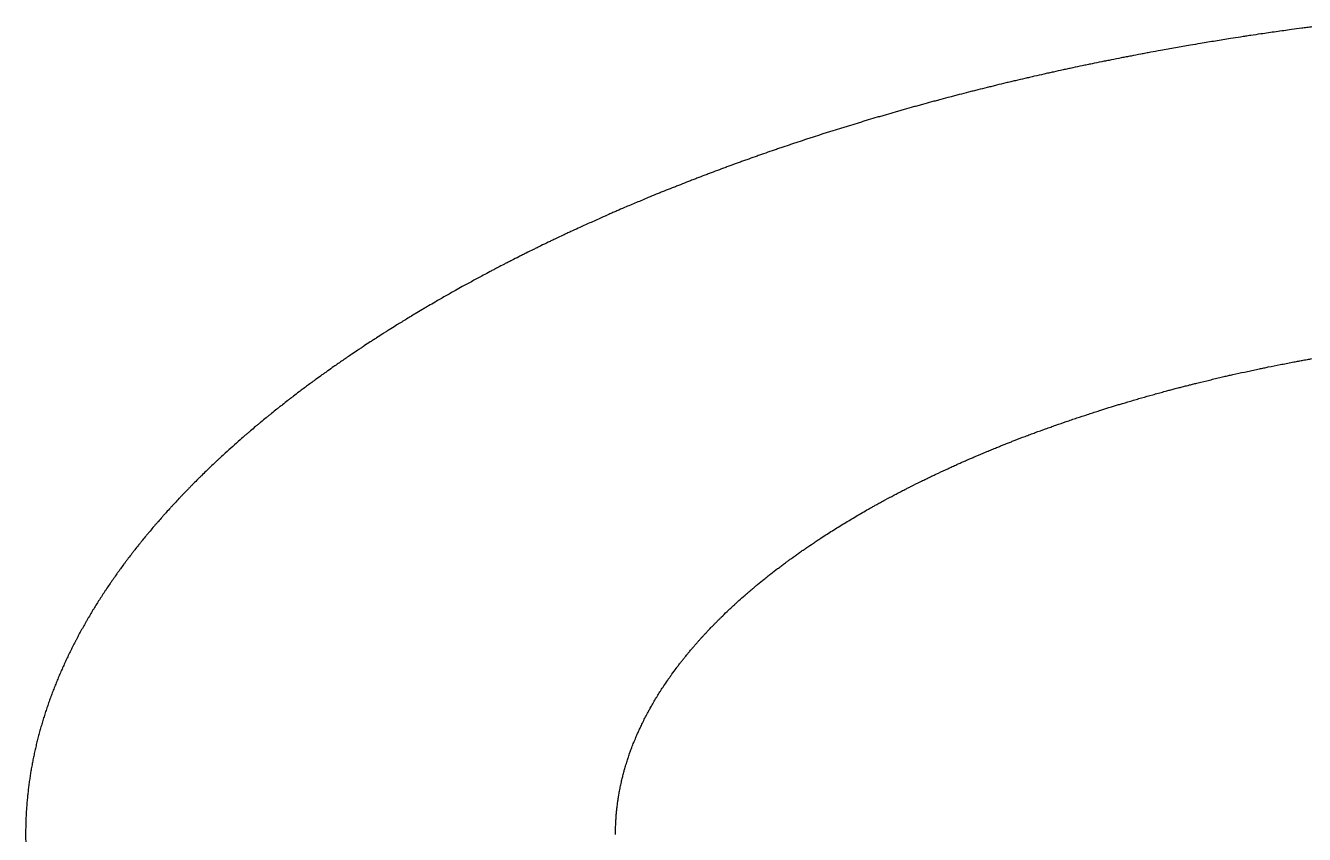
# Model space of a CAD drawing. Header units: millimetres. Extents: x 89860 to 502050, y -351975 to 882300.
# Drawn here: x 221344.095 to 221348.807, y 872220.634 to 872223.615 of the extents above; entities that cross this region are included whole.
import ezdxf

# ---------------------------------------------------------------- set-up
doc = ezdxf.new("R2010")
doc.units = ezdxf.units.MM
doc.header["$LTSCALE"] = 150
doc.layers.add('-----20 General Symbol', color=3, linetype='Continuous')
doc.layers.add('-----29 Cable Schedule', color=1, linetype='Continuous')

# ---------------------------------------------------------------- blocks, each defined once
blk = doc.blocks.new('A$C93139d4c')
at = {"layer": '-----20 General Symbol'}
for points, knots in [([(-30951.1273, -18776.3855), (-30951.1399, -18776.3871), (-30951.1526, -18776.3887), (-30951.1715, -18776.3912), (-30951.1779, -18776.392), (-30951.1905, -18776.3937), (-30951.1968, -18776.3945), (-30951.2031, -18776.3953)], [0, 0, 0, 0, 0.5, 0.5, 0.75, 0.75, 1, 1, 1, 1]), ([(-30951.4282, -18776.4276), (-30951.4406, -18776.4296), (-30951.453, -18776.4315), (-30951.4839, -18776.4364), (-30951.5024, -18776.4394), (-30951.5394, -18776.4455), (-30951.5579, -18776.4485), (-30951.5764, -18776.4516)], [0, 0, 0, 0, 0.249992, 0.249992, 0.62499, 0.62499, 1, 1, 1, 1]), ([(-30951.3536, -18776.4164), (-30951.366, -18776.4182), (-30951.3785, -18776.4201), (-30951.3971, -18776.4229), (-30951.4033, -18776.4239), (-30951.4158, -18776.4257), (-30951.422, -18776.4267), (-30951.4282, -18776.4276)], [0, 0, 0, 0, 0.5, 0.5, 0.75, 0.75, 1, 1, 1, 1]), ([(-30951.2031, -18776.3953), (-30951.2157, -18776.397), (-30951.2283, -18776.3987), (-30951.2597, -18776.403), (-30951.2785, -18776.4057), (-30951.316, -18776.411), (-30951.3348, -18776.4137), (-30951.3536, -18776.4164)], [0, 0, 0, 0, 0.249993, 0.249993, 0.624991, 0.624991, 1, 1, 1, 1]), ([(-30951.723, -18776.4772), (-30951.7351, -18776.4795), (-30951.7472, -18776.4817), (-30951.7654, -18776.4851), (-30951.7715, -18776.4862), (-30951.7836, -18776.4885), (-30951.7897, -18776.4896), (-30951.7957, -18776.4907)], [0, 0, 0, 0, 0.5, 0.5, 0.75, 0.75, 1, 1, 1, 1]), ([(-30951.5764, -18776.4516), (-30951.5886, -18776.4537), (-30951.6009, -18776.4558), (-30951.6315, -18776.461), (-30951.6498, -18776.4642), (-30951.6864, -18776.4707), (-30951.7047, -18776.474), (-30951.723, -18776.4772)], [0, 0, 0, 0, 0.249992, 0.249992, 0.62499, 0.62499, 1, 1, 1, 1]), ([(-30951.9399, -18776.519), (-30951.9518, -18776.5214), (-30951.9637, -18776.5239), (-30951.9815, -18776.5275), (-30951.9875, -18776.5287), (-30951.9994, -18776.5312), (-30952.0053, -18776.5324), (-30952.0113, -18776.5336)], [0, 0, 0, 0, 0.5, 0.5, 0.75, 0.75, 1, 1, 1, 1]), ([(-30951.868, -18776.5046), (-30951.88, -18776.507), (-30951.8919, -18776.5094), (-30951.9099, -18776.513), (-30951.9159, -18776.5142), (-30951.9279, -18776.5166), (-30951.9339, -18776.5178), (-30951.9399, -18776.519)], [0, 0, 0, 0, 0.5, 0.5, 0.75, 0.75, 1, 1, 1, 1]), ([(-30951.7957, -18776.4907), (-30951.8078, -18776.4931), (-30951.8198, -18776.4954), (-30951.8379, -18776.4988), (-30951.8439, -18776.5), (-30951.8559, -18776.5023), (-30951.8619, -18776.5034), (-30951.868, -18776.5046)], [0, 0, 0, 0, 0.5, 0.5, 0.75, 0.75, 1, 1, 1, 1]), ([(-30952.1529, -18776.5644), (-30952.1645, -18776.5671), (-30952.1762, -18776.5698), (-30952.1938, -18776.5738), (-30952.1996, -18776.5751), (-30952.2113, -18776.5778), (-30952.2171, -18776.5792), (-30952.223, -18776.5805)], [0, 0, 0, 0, 0.5, 0.5, 0.75, 0.75, 1, 1, 1, 1]), ([(-30952.0823, -18776.5489), (-30952.0941, -18776.5515), (-30952.1058, -18776.5541), (-30952.1235, -18776.5579), (-30952.1293, -18776.5592), (-30952.1411, -18776.5618), (-30952.147, -18776.5631), (-30952.1529, -18776.5644)], [0, 0, 0, 0, 0.5, 0.5, 0.75, 0.75, 1, 1, 1, 1]), ([(-30952.0113, -18776.5336), (-30952.0231, -18776.5362), (-30952.035, -18776.5387), (-30952.0527, -18776.5425), (-30952.0586, -18776.5438), (-30952.0705, -18776.5463), (-30952.0764, -18776.5476), (-30952.0823, -18776.5489)], [0, 0, 0, 0, 0.5, 0.5, 0.75, 0.75, 1, 1, 1, 1]), ([(-30952.3619, -18776.6138), (-30952.3733, -18776.6167), (-30952.3848, -18776.6195), (-30952.402, -18776.6238), (-30952.4077, -18776.6253), (-30952.4192, -18776.6281), (-30952.4249, -18776.6296), (-30952.4306, -18776.631)], [0, 0, 0, 0, 0.5, 0.5, 0.75, 0.75, 1, 1, 1, 1]), ([(-30952.2927, -18776.5969), (-30952.3042, -18776.5997), (-30952.3157, -18776.6025), (-30952.333, -18776.6067), (-30952.3388, -18776.6082), (-30952.3503, -18776.611), (-30952.3561, -18776.6124), (-30952.3619, -18776.6138)], [0, 0, 0, 0, 0.5, 0.5, 0.75, 0.75, 1, 1, 1, 1]), ([(-30952.223, -18776.5805), (-30952.2346, -18776.5832), (-30952.2462, -18776.5859), (-30952.2636, -18776.59), (-30952.2694, -18776.5914), (-30952.2811, -18776.5941), (-30952.2869, -18776.5955), (-30952.2927, -18776.5969)], [0, 0, 0, 0, 0.5, 0.5, 0.75, 0.75, 1, 1, 1, 1]), ([(-30952.5666, -18776.6669), (-30952.5779, -18776.67), (-30952.5891, -18776.6731), (-30952.6059, -18776.6777), (-30952.6115, -18776.6793), (-30952.6228, -18776.6824), (-30952.6284, -18776.6839), (-30952.634, -18776.6855)], [0, 0, 0, 0, 0.5, 0.5, 0.75, 0.75, 1, 1, 1, 1]), ([(-30952.4989, -18776.6488), (-30952.5102, -18776.6518), (-30952.5214, -18776.6548), (-30952.5384, -18776.6593), (-30952.544, -18776.6608), (-30952.5553, -18776.6639), (-30952.561, -18776.6654), (-30952.5666, -18776.6669)], [0, 0, 0, 0, 0.5, 0.5, 0.75, 0.75, 1, 1, 1, 1]), ([(-30952.4306, -18776.631), (-30952.442, -18776.634), (-30952.4534, -18776.6369), (-30952.4704, -18776.6414), (-30952.4761, -18776.6429), (-30952.4875, -18776.6458), (-30952.4932, -18776.6473), (-30952.4989, -18776.6488)], [0, 0, 0, 0, 0.5, 0.5, 0.75, 0.75, 1, 1, 1, 1]), ([(-30952.7008, -18776.7044), (-30952.7118, -18776.7076), (-30952.7229, -18776.7108), (-30952.7395, -18776.7156), (-30952.745, -18776.7172), (-30952.7561, -18776.7204), (-30952.7616, -18776.722), (-30952.7671, -18776.7236)], [0, 0, 0, 0, 0.5, 0.5, 0.75, 0.75, 1, 1, 1, 1]), ([(-30952.634, -18776.6855), (-30952.6451, -18776.6886), (-30952.6562, -18776.6918), (-30952.673, -18776.6965), (-30952.6785, -18776.6981), (-30952.6897, -18776.7012), (-30952.6952, -18776.7028), (-30952.7008, -18776.7044)], [0, 0, 0, 0, 0.5, 0.5, 0.75, 0.75, 1, 1, 1, 1]), ([(-30952.8982, -18776.7633), (-30952.909, -18776.7667), (-30952.9198, -18776.7701), (-30952.936, -18776.7752), (-30952.9414, -18776.7768), (-30952.9522, -18776.7802), (-30952.9577, -18776.7819), (-30952.9631, -18776.7836)], [0, 0, 0, 0, 0.5, 0.5, 0.75, 0.75, 1, 1, 1, 1]), ([(-30952.8329, -18776.7433), (-30952.8438, -18776.7466), (-30952.8547, -18776.75), (-30952.871, -18776.755), (-30952.8764, -18776.7566), (-30952.8873, -18776.76), (-30952.8928, -18776.7616), (-30952.8982, -18776.7633)], [0, 0, 0, 0, 0.5, 0.5, 0.75, 0.75, 1, 1, 1, 1]), ([(-30952.7671, -18776.7236), (-30952.7781, -18776.7269), (-30952.789, -18776.7301), (-30952.8055, -18776.7351), (-30952.811, -18776.7367), (-30952.8219, -18776.74), (-30952.8274, -18776.7417), (-30952.8329, -18776.7433)], [0, 0, 0, 0, 0.5, 0.5, 0.75, 0.75, 1, 1, 1, 1]), ([(-30953.0273, -18776.8045), (-30953.0379, -18776.808), (-30953.0485, -18776.8115), (-30953.0645, -18776.8168), (-30953.0698, -18776.8185), (-30953.0804, -18776.8221), (-30953.0857, -18776.8238), (-30953.091, -18776.8256)], [0, 0, 0, 0, 0.5, 0.5, 0.75, 0.75, 1, 1, 1, 1]), ([(-30952.9631, -18776.7836), (-30952.9738, -18776.7871), (-30952.9845, -18776.7906), (-30953.0005, -18776.7958), (-30953.0059, -18776.7975), (-30953.0166, -18776.801), (-30953.0219, -18776.8027), (-30953.0273, -18776.8045)], [0, 0, 0, 0, 0.5, 0.5, 0.75, 0.75, 1, 1, 1, 1]), ([(-30953.1542, -18776.847), (-30953.1647, -18776.8506), (-30953.1751, -18776.8543), (-30953.1908, -18776.8598), (-30953.196, -18776.8616), (-30953.2064, -18776.8653), (-30953.2117, -18776.8671), (-30953.2169, -18776.8689)], [0, 0, 0, 0, 0.5, 0.5, 0.75, 0.75, 1, 1, 1, 1]), ([(-30953.091, -18776.8256), (-30953.1016, -18776.8291), (-30953.1121, -18776.8327), (-30953.1279, -18776.8381), (-30953.1332, -18776.8398), (-30953.1437, -18776.8434), (-30953.149, -18776.8452), (-30953.1542, -18776.847)], [0, 0, 0, 0, 0.5, 0.5, 0.75, 0.75, 1, 1, 1, 1]), ([(-30953.279, -18776.8911), (-30953.2893, -18776.8949), (-30953.2995, -18776.8986), (-30953.3149, -18776.9043), (-30953.32, -18776.9061), (-30953.3303, -18776.9099), (-30953.3354, -18776.9118), (-30953.3406, -18776.9136)], [0, 0, 0, 0, 0.5, 0.5, 0.75, 0.75, 1, 1, 1, 1]), ([(-30953.2169, -18776.8689), (-30953.2272, -18776.8726), (-30953.2376, -18776.8763), (-30953.2531, -18776.8819), (-30953.2583, -18776.8837), (-30953.2687, -18776.8874), (-30953.2738, -18776.8893), (-30953.279, -18776.8911)], [0, 0, 0, 0, 0.5, 0.5, 0.75, 0.75, 1, 1, 1, 1]), ([(-30953.4016, -18776.9367), (-30953.4116, -18776.9406), (-30953.4217, -18776.9445), (-30953.4368, -18776.9503), (-30953.4419, -18776.9522), (-30953.4519, -18776.9561), (-30953.457, -18776.9581), (-30953.462, -18776.96)], [0, 0, 0, 0, 0.5, 0.5, 0.75, 0.75, 1, 1, 1, 1]), ([(-30953.3406, -18776.9136), (-30953.3507, -18776.9175), (-30953.3609, -18776.9213), (-30953.3762, -18776.9271), (-30953.3812, -18776.929), (-30953.3914, -18776.9328), (-30953.3965, -18776.9348), (-30953.4016, -18776.9367)], [0, 0, 0, 0, 0.5, 0.5, 0.75, 0.75, 1, 1, 1, 1]), ([(-30953.5219, -18776.9836), (-30953.5317, -18776.9876), (-30953.5416, -18776.9915), (-30953.5564, -18776.9975), (-30953.5614, -18776.9995), (-30953.5712, -18777.0035), (-30953.5762, -18777.0055), (-30953.5811, -18777.0074)], [0, 0, 0, 0, 0.5, 0.5, 0.75, 0.75, 1, 1, 1, 1]), ([(-30953.462, -18776.96), (-30953.472, -18776.9639), (-30953.4819, -18776.9679), (-30953.4969, -18776.9738), (-30953.5019, -18776.9757), (-30953.5119, -18776.9797), (-30953.5169, -18776.9816), (-30953.5219, -18776.9836)], [0, 0, 0, 0, 0.5, 0.5, 0.75, 0.75, 1, 1, 1, 1]), ([(-30953.5811, -18777.0074), (-30953.5909, -18777.0115), (-30953.6006, -18777.0155), (-30953.625, -18777.0257), (-30953.6396, -18777.0318), (-30953.6688, -18777.044), (-30953.6833, -18777.0501), (-30953.6979, -18777.0562)], [0, 0, 0, 0, 0.249998, 0.249998, 0.624997, 0.624997, 1, 1, 1, 1]), ([(-30953.7554, -18777.0812), (-30953.7648, -18777.0854), (-30953.7743, -18777.0896), (-30953.798, -18777.1002), (-30953.8121, -18777.1066), (-30953.8403, -18777.1194), (-30953.8544, -18777.1258), (-30953.8685, -18777.1321)], [0, 0, 0, 0, 0.249998, 0.249998, 0.624997, 0.624997, 1, 1, 1, 1]), ([(-30953.6979, -18777.0562), (-30953.7075, -18777.0604), (-30953.717, -18777.0646), (-30953.7314, -18777.0708), (-30953.7362, -18777.0729), (-30953.7458, -18777.077), (-30953.7506, -18777.0791), (-30953.7554, -18777.0812)], [0, 0, 0, 0, 0.5, 0.5, 0.75, 0.75, 1, 1, 1, 1]), ([(-30953.8685, -18777.1321), (-30953.8778, -18777.1364), (-30953.8871, -18777.1407), (-30953.901, -18777.1471), (-30953.9057, -18777.1493), (-30953.9149, -18777.1536), (-30953.9196, -18777.1557), (-30953.9242, -18777.1579)], [0, 0, 0, 0, 0.5, 0.5, 0.75, 0.75, 1, 1, 1, 1]), ([(-30953.9792, -18777.1841), (-30953.9883, -18777.1886), (-30953.9973, -18777.193), (-30954.0109, -18777.1996), (-30954.0155, -18777.2018), (-30954.0245, -18777.2063), (-30954.0291, -18777.2085), (-30954.0336, -18777.2107)], [0, 0, 0, 0, 0.5, 0.5, 0.75, 0.75, 1, 1, 1, 1]), ([(-30953.9242, -18777.1579), (-30953.9334, -18777.1623), (-30953.9425, -18777.1666), (-30953.9563, -18777.1732), (-30953.9609, -18777.1754), (-30953.97, -18777.1798), (-30953.9746, -18777.182), (-30953.9792, -18777.1841)], [0, 0, 0, 0, 0.5, 0.5, 0.75, 0.75, 1, 1, 1, 1]), ([(-30954.0336, -18777.2107), (-30954.0425, -18777.2152), (-30954.0515, -18777.2196), (-30954.0649, -18777.2263), (-30954.0694, -18777.2286), (-30954.0784, -18777.233), (-30954.0829, -18777.2353), (-30954.0873, -18777.2375)], [0, 0, 0, 0, 0.5, 0.5, 0.75, 0.75, 1, 1, 1, 1]), ([(-30954.1405, -18777.2646), (-30954.1492, -18777.2691), (-30954.158, -18777.2737), (-30954.1711, -18777.2805), (-30954.1754, -18777.2828), (-30954.1842, -18777.2873), (-30954.1886, -18777.2896), (-30954.1929, -18777.2919)], [0, 0, 0, 0, 0.5, 0.5, 0.75, 0.75, 1, 1, 1, 1]), ([(-30954.0873, -18777.2375), (-30954.0962, -18777.242), (-30954.105, -18777.2465), (-30954.1183, -18777.2533), (-30954.1228, -18777.2555), (-30954.1316, -18777.2601), (-30954.136, -18777.2623), (-30954.1405, -18777.2646)], [0, 0, 0, 0, 0.5, 0.5, 0.75, 0.75, 1, 1, 1, 1]), ([(-30954.1929, -18777.2919), (-30954.2015, -18777.2965), (-30954.2102, -18777.3012), (-30954.2317, -18777.3127), (-30954.2446, -18777.3197), (-30954.2702, -18777.3337), (-30954.283, -18777.3406), (-30954.2958, -18777.3476)], [0, 0, 0, 0, 0.249997, 0.249997, 0.624996, 0.624996, 1, 1, 1, 1]), ([(-30954.2958, -18777.3476), (-30954.3042, -18777.3523), (-30954.3127, -18777.357), (-30954.3337, -18777.3688), (-30954.3462, -18777.3759), (-30954.3711, -18777.3901), (-30954.3836, -18777.3973), (-30954.3961, -18777.4044)], [0, 0, 0, 0, 0.249996, 0.249996, 0.624995, 0.624995, 1, 1, 1, 1]), ([(-30954.3961, -18777.4044), (-30954.4043, -18777.4092), (-30954.4125, -18777.414), (-30954.4248, -18777.4212), (-30954.4288, -18777.4236), (-30954.437, -18777.4284), (-30954.4411, -18777.4309), (-30954.4452, -18777.4333)], [0, 0, 0, 0, 0.5, 0.5, 0.75, 0.75, 1, 1, 1, 1]), ([(-30954.4452, -18777.4333), (-30954.4533, -18777.4381), (-30954.4613, -18777.443), (-30954.4815, -18777.4551), (-30954.4935, -18777.4624), (-30954.5174, -18777.477), (-30954.5294, -18777.4843), (-30954.5414, -18777.4916)], [0, 0, 0, 0, 0.249997, 0.249997, 0.624996, 0.624996, 1, 1, 1, 1]), ([(-30954.5414, -18777.4916), (-30954.5492, -18777.4965), (-30954.557, -18777.5014), (-30954.5687, -18777.5089), (-30954.5727, -18777.5113), (-30954.5805, -18777.5163), (-30954.5844, -18777.5188), (-30954.5883, -18777.5212)], [0, 0, 0, 0, 0.5, 0.5, 0.75, 0.75, 1, 1, 1, 1]), ([(-30954.6347, -18777.5511), (-30954.6422, -18777.5562), (-30954.6498, -18777.5612), (-30954.6612, -18777.5688), (-30954.665, -18777.5713), (-30954.6726, -18777.5763), (-30954.6764, -18777.5788), (-30954.6802, -18777.5813)], [0, 0, 0, 0, 0.5, 0.5, 0.75, 0.75, 1, 1, 1, 1]), ([(-30954.5883, -18777.5212), (-30954.596, -18777.5262), (-30954.6038, -18777.5312), (-30954.6153, -18777.5387), (-30954.6192, -18777.5412), (-30954.6269, -18777.5462), (-30954.6308, -18777.5487), (-30954.6347, -18777.5511)], [0, 0, 0, 0, 0.5, 0.5, 0.75, 0.75, 1, 1, 1, 1]), ([(-30954.6802, -18777.5813), (-30954.6877, -18777.5864), (-30954.6952, -18777.5914), (-30954.7139, -18777.6041), (-30954.725, -18777.6117), (-30954.7471, -18777.6269), (-30954.7581, -18777.6345), (-30954.7692, -18777.6422)], [0, 0, 0, 0, 0.249995, 0.249995, 0.624993, 0.624993, 1, 1, 1, 1]), ([(-30951.1931, -18777.6179), (-30951.1893, -18777.6172), (-30951.1856, -18777.6165), (-30951.1762, -18777.6149), (-30951.1706, -18777.6138), (-30951.1594, -18777.6118), (-30951.1538, -18777.6108), (-30951.1482, -18777.6098)], [0, 0, 0, 0, 0.25, 0.25, 0.625, 0.625, 1, 1, 1, 1]), ([(-30954.7692, -18777.6422), (-30954.7764, -18777.6473), (-30954.7837, -18777.6525), (-30954.7945, -18777.6602), (-30954.7981, -18777.6628), (-30954.8054, -18777.6679), (-30954.809, -18777.6705), (-30954.8126, -18777.6731)], [0, 0, 0, 0, 0.5, 0.5, 0.75, 0.75, 1, 1, 1, 1]), ([(-30951.4568, -18777.6717), (-30951.4424, -18777.6685), (-30951.4279, -18777.6654), (-30951.4062, -18777.6606), (-30951.399, -18777.6591), (-30951.3845, -18777.6559), (-30951.3772, -18777.6543), (-30951.37, -18777.6528)], [0, 0, 0, 0, 0.5, 0.5, 0.75, 0.75, 1, 1, 1, 1]), ([(-30951.37, -18777.6528), (-30951.3663, -18777.652), (-30951.3627, -18777.6512), (-30951.3536, -18777.6493), (-30951.3481, -18777.6482), (-30951.3371, -18777.6459), (-30951.3317, -18777.6447), (-30951.3262, -18777.6436)], [0, 0, 0, 0, 0.25, 0.25, 0.625, 0.625, 1, 1, 1, 1]), ([(-30951.3262, -18777.6436), (-30951.3114, -18777.6407), (-30951.2967, -18777.6378), (-30951.2746, -18777.6335), (-30951.2672, -18777.632), (-30951.2525, -18777.6291), (-30951.2451, -18777.6277), (-30951.2377, -18777.6263)], [0, 0, 0, 0, 0.5, 0.5, 0.75, 0.75, 1, 1, 1, 1]), ([(-30951.2377, -18777.6263), (-30951.234, -18777.6256), (-30951.2303, -18777.6249), (-30951.221, -18777.6231), (-30951.2154, -18777.6221), (-30951.2042, -18777.62), (-30951.1986, -18777.6189), (-30951.1931, -18777.6179)], [0, 0, 0, 0, 0.25, 0.25, 0.625, 0.625, 1, 1, 1, 1]), ([(-30954.8126, -18777.6731), (-30954.8197, -18777.6783), (-30954.8268, -18777.6835), (-30954.8446, -18777.6964), (-30954.8552, -18777.7042), (-30954.8762, -18777.7198), (-30954.8867, -18777.7276), (-30954.8972, -18777.7354)], [0, 0, 0, 0, 0.249995, 0.249995, 0.624993, 0.624993, 1, 1, 1, 1]), ([(-30951.6272, -18777.7126), (-30951.6237, -18777.7117), (-30951.6202, -18777.7109), (-30951.6114, -18777.7087), (-30951.6061, -18777.7073), (-30951.5956, -18777.7047), (-30951.5903, -18777.7034), (-30951.5851, -18777.7021)], [0, 0, 0, 0, 0.25, 0.25, 0.625, 0.625, 1, 1, 1, 1]), ([(-30951.5851, -18777.7021), (-30951.5709, -18777.6986), (-30951.5567, -18777.6951), (-30951.5354, -18777.69), (-30951.5283, -18777.6883), (-30951.5141, -18777.6849), (-30951.507, -18777.6832), (-30951.4999, -18777.6814)], [0, 0, 0, 0, 0.5, 0.5, 0.75, 0.75, 1, 1, 1, 1]), ([(-30951.4999, -18777.6814), (-30951.4963, -18777.6806), (-30951.4927, -18777.6798), (-30951.4838, -18777.6778), (-30951.4784, -18777.6766), (-30951.4676, -18777.6741), (-30951.4622, -18777.6729), (-30951.4568, -18777.6717)], [0, 0, 0, 0, 0.25, 0.25, 0.625, 0.625, 1, 1, 1, 1]), ([(-30954.8972, -18777.7354), (-30954.9041, -18777.7407), (-30954.9109, -18777.746), (-30954.9212, -18777.7539), (-30954.9246, -18777.7566), (-30954.9315, -18777.7618), (-30954.9349, -18777.7645), (-30954.9383, -18777.7671)], [0, 0, 0, 0, 0.5, 0.5, 0.75, 0.75, 1, 1, 1, 1]), ([(-30951.7929, -18777.7574), (-30951.7792, -18777.7536), (-30951.7655, -18777.7498), (-30951.745, -18777.7441), (-30951.7381, -18777.7422), (-30951.7244, -18777.7384), (-30951.7175, -18777.7365), (-30951.7107, -18777.7346)], [0, 0, 0, 0, 0.5, 0.5, 0.75, 0.75, 1, 1, 1, 1]), ([(-30951.7107, -18777.7346), (-30951.7072, -18777.7337), (-30951.7037, -18777.7327), (-30951.6951, -18777.7304), (-30951.6899, -18777.729), (-30951.6795, -18777.7263), (-30951.6743, -18777.7249), (-30951.6691, -18777.7235)], [0, 0, 0, 0, 0.25, 0.25, 0.625, 0.625, 1, 1, 1, 1]), ([(-30951.6691, -18777.7235), (-30951.6656, -18777.7226), (-30951.6621, -18777.7217), (-30951.6534, -18777.7194), (-30951.6481, -18777.7181), (-30951.6377, -18777.7153), (-30951.6324, -18777.714), (-30951.6272, -18777.7126)], [0, 0, 0, 0, 0.25, 0.25, 0.625, 0.625, 1, 1, 1, 1]), ([(-30954.9787, -18777.7991), (-30954.9853, -18777.8044), (-30954.9919, -18777.8097), (-30955.0018, -18777.8177), (-30955.0051, -18777.8203), (-30955.0117, -18777.8256), (-30955.015, -18777.8283), (-30955.0183, -18777.831)], [0, 0, 0, 0, 0.5, 0.5, 0.75, 0.75, 1, 1, 1, 1]), ([(-30954.9383, -18777.7671), (-30954.9451, -18777.7724), (-30954.9518, -18777.7778), (-30954.9619, -18777.7857), (-30954.9653, -18777.7884), (-30954.972, -18777.7937), (-30954.9754, -18777.7964), (-30954.9787, -18777.7991)], [0, 0, 0, 0, 0.5, 0.5, 0.75, 0.75, 1, 1, 1, 1]), ([(-30951.9535, -18777.806), (-30951.9502, -18777.8049), (-30951.9469, -18777.8039), (-30951.9386, -18777.8013), (-30951.9337, -18777.7997), (-30951.9238, -18777.7966), (-30951.9188, -18777.7951), (-30951.9139, -18777.7935)], [0, 0, 0, 0, 0.25, 0.25, 0.625, 0.625, 1, 1, 1, 1]), ([(-30951.9139, -18777.7935), (-30951.9105, -18777.7925), (-30951.9072, -18777.7915), (-30951.8989, -18777.7889), (-30951.8939, -18777.7874), (-30951.8839, -18777.7843), (-30951.8788, -18777.7828), (-30951.8738, -18777.7813)], [0, 0, 0, 0, 0.25, 0.25, 0.625, 0.625, 1, 1, 1, 1]), ([(-30951.8738, -18777.7813), (-30951.8604, -18777.7773), (-30951.8469, -18777.7733), (-30951.8267, -18777.7673), (-30951.8199, -18777.7653), (-30951.8064, -18777.7614), (-30951.7996, -18777.7594), (-30951.7929, -18777.7574)], [0, 0, 0, 0, 0.5, 0.5, 0.75, 0.75, 1, 1, 1, 1]), ([(-30955.0183, -18777.831), (-30955.0248, -18777.8363), (-30955.0313, -18777.8417), (-30955.041, -18777.8497), (-30955.0443, -18777.8524), (-30955.0507, -18777.8577), (-30955.054, -18777.8604), (-30955.0572, -18777.8631)], [0, 0, 0, 0, 0.5, 0.5, 0.75, 0.75, 1, 1, 1, 1]), ([(-30952.109, -18777.8581), (-30952.0962, -18777.8537), (-30952.0834, -18777.8492), (-30952.0641, -18777.8426), (-30952.0577, -18777.8404), (-30952.0448, -18777.8359), (-30952.0384, -18777.8337), (-30952.0319, -18777.8315)], [0, 0, 0, 0, 0.5, 0.5, 0.75, 0.75, 1, 1, 1, 1]), ([(-30952.0319, -18777.8315), (-30952.0189, -18777.8272), (-30952.0059, -18777.823), (-30951.9862, -18777.8166), (-30951.9797, -18777.8145), (-30951.9666, -18777.8102), (-30951.9601, -18777.8081), (-30951.9535, -18777.806)], [0, 0, 0, 0, 0.5, 0.5, 0.75, 0.75, 1, 1, 1, 1]), ([(-30955.0572, -18777.8631), (-30955.0636, -18777.8685), (-30955.0699, -18777.8739), (-30955.0794, -18777.882), (-30955.0826, -18777.8847), (-30955.0889, -18777.8901), (-30955.0921, -18777.8928), (-30955.0953, -18777.8955)], [0, 0, 0, 0, 0.5, 0.5, 0.75, 0.75, 1, 1, 1, 1]), ([(-30952.259, -18777.9135), (-30952.2466, -18777.9088), (-30952.2343, -18777.904), (-30952.2157, -18777.897), (-30952.2095, -18777.8947), (-30952.1971, -18777.89), (-30952.1909, -18777.8876), (-30952.1847, -18777.8853)], [0, 0, 0, 0, 0.5, 0.5, 0.75, 0.75, 1, 1, 1, 1]), ([(-30952.1847, -18777.8853), (-30952.1721, -18777.8807), (-30952.1596, -18777.8762), (-30952.1406, -18777.8694), (-30952.1343, -18777.8671), (-30952.1216, -18777.8626), (-30952.1153, -18777.8604), (-30952.109, -18777.8581)], [0, 0, 0, 0, 0.5, 0.5, 0.75, 0.75, 1, 1, 1, 1]), ([(-30955.0953, -18777.8955), (-30955.1015, -18777.901), (-30955.1077, -18777.9064), (-30955.1232, -18777.92), (-30955.1324, -18777.9282), (-30955.1507, -18777.9446), (-30955.1599, -18777.9528), (-30955.1691, -18777.961)], [0, 0, 0, 0, 0.249998, 0.249998, 0.624997, 0.624997, 1, 1, 1, 1]), ([(-30952.3318, -18777.9425), (-30952.3288, -18777.9413), (-30952.3258, -18777.9401), (-30952.3182, -18777.937), (-30952.3137, -18777.9352), (-30952.3047, -18777.9315), (-30952.3001, -18777.9297), (-30952.2956, -18777.9279)], [0, 0, 0, 0, 0.25, 0.25, 0.625, 0.625, 1, 1, 1, 1]), ([(-30952.2956, -18777.9279), (-30952.2926, -18777.9267), (-30952.2895, -18777.9255), (-30952.2819, -18777.9225), (-30952.2773, -18777.9207), (-30952.2682, -18777.9171), (-30952.2636, -18777.9153), (-30952.259, -18777.9135)], [0, 0, 0, 0, 0.25, 0.25, 0.625, 0.625, 1, 1, 1, 1]), ([(-30955.1691, -18777.961), (-30955.175, -18777.9666), (-30955.181, -18777.9721), (-30955.1899, -18777.9804), (-30955.1928, -18777.9831), (-30955.1988, -18777.9886), (-30955.2018, -18777.9914), (-30955.2047, -18777.9942)], [0, 0, 0, 0, 0.5, 0.5, 0.75, 0.75, 1, 1, 1, 1]), ([(-30952.4732, -18778.003), (-30952.4703, -18778.0017), (-30952.4674, -18778.0004), (-30952.4601, -18777.9972), (-30952.4558, -18777.9953), (-30952.4471, -18777.9914), (-30952.4427, -18777.9895), (-30952.4384, -18777.9875)], [0, 0, 0, 0, 0.25, 0.25, 0.625, 0.625, 1, 1, 1, 1]), ([(-30952.4384, -18777.9875), (-30952.4354, -18777.9863), (-30952.4325, -18777.985), (-30952.4252, -18777.9819), (-30952.4208, -18777.98), (-30952.412, -18777.9762), (-30952.4076, -18777.9743), (-30952.4032, -18777.9724)], [0, 0, 0, 0, 0.25, 0.25, 0.625, 0.625, 1, 1, 1, 1]), ([(-30952.4032, -18777.9724), (-30952.3914, -18777.9674), (-30952.3796, -18777.9624), (-30952.3617, -18777.9549), (-30952.3557, -18777.9524), (-30952.3438, -18777.9475), (-30952.3378, -18777.945), (-30952.3318, -18777.9425)], [0, 0, 0, 0, 0.5, 0.5, 0.75, 0.75, 1, 1, 1, 1]), ([(-30955.2396, -18778.0275), (-30955.2453, -18778.0331), (-30955.251, -18778.0387), (-30955.2595, -18778.047), (-30955.2623, -18778.0498), (-30955.268, -18778.0553), (-30955.2709, -18778.0581), (-30955.2737, -18778.0609)], [0, 0, 0, 0, 0.5, 0.5, 0.75, 0.75, 1, 1, 1, 1]), ([(-30955.2047, -18777.9942), (-30955.2105, -18777.9997), (-30955.2164, -18778.0053), (-30955.2251, -18778.0136), (-30955.228, -18778.0164), (-30955.2338, -18778.022), (-30955.2367, -18778.0248), (-30955.2396, -18778.0275)], [0, 0, 0, 0, 0.5, 0.5, 0.75, 0.75, 1, 1, 1, 1]), ([(-30952.5751, -18778.0504), (-30952.5723, -18778.0491), (-30952.5695, -18778.0478), (-30952.5625, -18778.0444), (-30952.5583, -18778.0424), (-30952.5499, -18778.0384), (-30952.5457, -18778.0364), (-30952.5415, -18778.0344)], [0, 0, 0, 0, 0.25, 0.25, 0.625, 0.625, 1, 1, 1, 1]), ([(-30952.5415, -18778.0344), (-30952.5302, -18778.0292), (-30952.5189, -18778.0239), (-30952.5017, -18778.0161), (-30952.496, -18778.0135), (-30952.4846, -18778.0082), (-30952.4789, -18778.0056), (-30952.4732, -18778.003)], [0, 0, 0, 0, 0.5, 0.5, 0.75, 0.75, 1, 1, 1, 1]), ([(-30955.2737, -18778.0609), (-30955.2792, -18778.0665), (-30955.2848, -18778.0722), (-30955.2931, -18778.0806), (-30955.2959, -18778.0835), (-30955.3014, -18778.0891), (-30955.3042, -18778.0919), (-30955.307, -18778.0948)], [0, 0, 0, 0, 0.5, 0.5, 0.75, 0.75, 1, 1, 1, 1]), ([(-30952.6735, -18778.0994), (-30952.6708, -18778.0981), (-30952.6681, -18778.0967), (-30952.6614, -18778.0932), (-30952.6573, -18778.0912), (-30952.6492, -18778.087), (-30952.6452, -18778.085), (-30952.6411, -18778.0829)], [0, 0, 0, 0, 0.25, 0.25, 0.625, 0.625, 1, 1, 1, 1]), ([(-30952.6411, -18778.0829), (-30952.6301, -18778.0775), (-30952.6193, -18778.072), (-30952.6027, -18778.0639), (-30952.5972, -18778.0612), (-30952.5862, -18778.0558), (-30952.5806, -18778.0531), (-30952.5751, -18778.0504)], [0, 0, 0, 0, 0.5, 0.5, 0.75, 0.75, 1, 1, 1, 1]), ([(-30955.3394, -18778.1286), (-30955.3446, -18778.1343), (-30955.3499, -18778.1399), (-30955.3578, -18778.1485), (-30955.3604, -18778.1513), (-30955.3657, -18778.157), (-30955.3683, -18778.1598), (-30955.371, -18778.1626)], [0, 0, 0, 0, 0.5, 0.5, 0.75, 0.75, 1, 1, 1, 1]), ([(-30955.307, -18778.0948), (-30955.3124, -18778.1004), (-30955.3178, -18778.106), (-30955.3259, -18778.1145), (-30955.3286, -18778.1173), (-30955.334, -18778.1229), (-30955.3367, -18778.1258), (-30955.3394, -18778.1286)], [0, 0, 0, 0, 0.5, 0.5, 0.75, 0.75, 1, 1, 1, 1]), ([(-30952.7371, -18778.133), (-30952.7266, -18778.1274), (-30952.7161, -18778.1217), (-30952.7001, -18778.1134), (-30952.6948, -18778.1106), (-30952.6842, -18778.105), (-30952.6788, -18778.1022), (-30952.6735, -18778.0994)], [0, 0, 0, 0, 0.5, 0.5, 0.75, 0.75, 1, 1, 1, 1]), ([(-30955.371, -18778.1626), (-30955.3761, -18778.1683), (-30955.3812, -18778.174), (-30955.3889, -18778.1825), (-30955.3915, -18778.1853), (-30955.3966, -18778.191), (-30955.3992, -18778.1938), (-30955.4017, -18778.1967)], [0, 0, 0, 0, 0.5, 0.5, 0.75, 0.75, 1, 1, 1, 1]), ([(-30952.8888, -18778.22), (-30952.8739, -18778.2112), (-30952.8591, -18778.2024), (-30952.8368, -18778.1892), (-30952.8293, -18778.1848), (-30952.8142, -18778.1761), (-30952.8066, -18778.1717), (-30952.7991, -18778.1673)], [0, 0, 0, 0, 0.499981, 0.499981, 0.749988, 0.749988, 1, 1, 1, 1]), ([(-30952.7991, -18778.1673), (-30952.7965, -18778.1659), (-30952.7939, -18778.1644), (-30952.7875, -18778.1608), (-30952.7837, -18778.1587), (-30952.776, -18778.1543), (-30952.7721, -18778.1522), (-30952.7683, -18778.15)], [0, 0, 0, 0, 0.25, 0.25, 0.625, 0.625, 1, 1, 1, 1]), ([(-30952.7683, -18778.15), (-30952.7657, -18778.1486), (-30952.7631, -18778.1472), (-30952.7566, -18778.1436), (-30952.7527, -18778.1415), (-30952.7449, -18778.1372), (-30952.741, -18778.1351), (-30952.7371, -18778.133)], [0, 0, 0, 0, 0.25, 0.25, 0.625, 0.625, 1, 1, 1, 1]), ([(-30955.4017, -18778.1967), (-30955.4067, -18778.2024), (-30955.4117, -18778.2082), (-30955.4192, -18778.2168), (-30955.4217, -18778.2197), (-30955.4266, -18778.2255), (-30955.4291, -18778.2284), (-30955.4316, -18778.2312)], [0, 0, 0, 0, 0.5, 0.5, 0.75, 0.75, 1, 1, 1, 1]), ([(-30952.9746, -18778.2742), (-30952.9604, -18778.2652), (-30952.9463, -18778.2561), (-30952.9249, -18778.2425), (-30952.9177, -18778.238), (-30952.9032, -18778.229), (-30952.896, -18778.2245), (-30952.8888, -18778.22)], [0, 0, 0, 0, 0.499977, 0.499977, 0.749985, 0.749985, 1, 1, 1, 1]), ([(-30955.4607, -18778.2657), (-30955.4654, -18778.2715), (-30955.4701, -18778.2773), (-30955.4771, -18778.286), (-30955.4795, -18778.2889), (-30955.4842, -18778.2947), (-30955.4865, -18778.2976), (-30955.4889, -18778.3005)], [0, 0, 0, 0, 0.5, 0.5, 0.75, 0.75, 1, 1, 1, 1]), ([(-30955.4316, -18778.2312), (-30955.4365, -18778.237), (-30955.4413, -18778.2427), (-30955.4486, -18778.2514), (-30955.451, -18778.2542), (-30955.4559, -18778.26), (-30955.4583, -18778.2629), (-30955.4607, -18778.2657)], [0, 0, 0, 0, 0.5, 0.5, 0.75, 0.75, 1, 1, 1, 1]), ([(-30955.4889, -18778.3005), (-30955.4934, -18778.3063), (-30955.498, -18778.3122), (-30955.5048, -18778.3209), (-30955.5071, -18778.3238), (-30955.5117, -18778.3297), (-30955.5139, -18778.3326), (-30955.5162, -18778.3355)], [0, 0, 0, 0, 0.5, 0.5, 0.75, 0.75, 1, 1, 1, 1]), ([(-30953.0828, -18778.3489), (-30953.074, -18778.3426), (-30953.0653, -18778.3363), (-30953.0519, -18778.3268), (-30953.0474, -18778.3237), (-30953.0385, -18778.3174), (-30953.0341, -18778.3143), (-30953.0296, -18778.3112)], [0, 0, 0, 0, 0.5, 0.5, 0.75, 0.75, 1, 1, 1, 1]), ([(-30953.0296, -18778.3112), (-30953.0204, -18778.305), (-30953.0113, -18778.2989), (-30952.9975, -18778.2896), (-30952.9929, -18778.2865), (-30952.9838, -18778.2804), (-30952.9792, -18778.2773), (-30952.9746, -18778.2742)], [0, 0, 0, 0, 0.5, 0.5, 0.75, 0.75, 1, 1, 1, 1]), ([(-30955.5162, -18778.3355), (-30955.5206, -18778.3413), (-30955.525, -18778.3471), (-30955.5317, -18778.3559), (-30955.5339, -18778.3588), (-30955.5383, -18778.3646), (-30955.5405, -18778.3675), (-30955.5427, -18778.3704)], [0, 0, 0, 0, 0.5, 0.5, 0.75, 0.75, 1, 1, 1, 1]), ([(-30953.1086, -18778.3677), (-30953.1065, -18778.3661), (-30953.1043, -18778.3646), (-30953.0989, -18778.3607), (-30953.0957, -18778.3583), (-30953.0892, -18778.3536), (-30953.086, -18778.3512), (-30953.0828, -18778.3489)], [0, 0, 0, 0, 0.25, 0.25, 0.625, 0.625, 1, 1, 1, 1]), ([(-30955.5683, -18778.4056), (-30955.5724, -18778.4115), (-30955.5765, -18778.4174), (-30955.5827, -18778.4263), (-30955.5847, -18778.4293), (-30955.5889, -18778.4352), (-30955.5909, -18778.4381), (-30955.593, -18778.4411)], [0, 0, 0, 0, 0.5, 0.5, 0.75, 0.75, 1, 1, 1, 1]), ([(-30955.5427, -18778.3704), (-30955.5469, -18778.3763), (-30955.5512, -18778.3822), (-30955.5576, -18778.391), (-30955.5597, -18778.3939), (-30955.564, -18778.3998), (-30955.5661, -18778.4027), (-30955.5683, -18778.4056)], [0, 0, 0, 0, 0.5, 0.5, 0.75, 0.75, 1, 1, 1, 1]), ([(-30953.2075, -18778.4451), (-30953.1995, -18778.4386), (-30953.1915, -18778.4321), (-30953.1793, -18778.4224), (-30953.1753, -18778.4192), (-30953.1672, -18778.4127), (-30953.1631, -18778.4094), (-30953.1591, -18778.4062)], [0, 0, 0, 0, 0.5, 0.5, 0.75, 0.75, 1, 1, 1, 1]), ([(-30953.1591, -18778.4062), (-30953.1507, -18778.3998), (-30953.1423, -18778.3933), (-30953.1297, -18778.3837), (-30953.1255, -18778.3805), (-30953.1171, -18778.3741), (-30953.1129, -18778.3709), (-30953.1086, -18778.3677)], [0, 0, 0, 0, 0.5, 0.5, 0.75, 0.75, 1, 1, 1, 1]), ([(-30955.593, -18778.4411), (-30955.597, -18778.447), (-30955.6009, -18778.4529), (-30955.6069, -18778.4619), (-30955.6089, -18778.4648), (-30955.6128, -18778.4708), (-30955.6148, -18778.4737), (-30955.6168, -18778.4767)], [0, 0, 0, 0, 0.5, 0.5, 0.75, 0.75, 1, 1, 1, 1]), ([(-30953.2311, -18778.465), (-30953.2291, -18778.4634), (-30953.2272, -18778.4617), (-30953.2223, -18778.4576), (-30953.2193, -18778.4551), (-30953.2134, -18778.4501), (-30953.2105, -18778.4476), (-30953.2075, -18778.4451)], [0, 0, 0, 0, 0.25, 0.25, 0.625, 0.625, 1, 1, 1, 1]), ([(-30955.6168, -18778.4767), (-30955.6206, -18778.4827), (-30955.6244, -18778.4886), (-30955.6302, -18778.4975), (-30955.6321, -18778.5005), (-30955.6359, -18778.5064), (-30955.6378, -18778.5094), (-30955.6397, -18778.5123)], [0, 0, 0, 0, 0.5, 0.5, 0.75, 0.75, 1, 1, 1, 1]), ([(-30953.2987, -18778.5248), (-30953.2969, -18778.5232), (-30953.295, -18778.5215), (-30953.2904, -18778.5173), (-30953.2877, -18778.5148), (-30953.2822, -18778.5098), (-30953.2794, -18778.5072), (-30953.2767, -18778.5047)], [0, 0, 0, 0, 0.25, 0.25, 0.625, 0.625, 1, 1, 1, 1]), ([(-30953.2767, -18778.5047), (-30953.2691, -18778.4981), (-30953.2617, -18778.4914), (-30953.2502, -18778.4815), (-30953.2464, -18778.4782), (-30953.2387, -18778.4716), (-30953.2349, -18778.4683), (-30953.2311, -18778.465)], [0, 0, 0, 0, 0.5, 0.5, 0.75, 0.75, 1, 1, 1, 1]), ([(-30955.6617, -18778.5482), (-30955.6653, -18778.5542), (-30955.6688, -18778.5602), (-30955.674, -18778.5693), (-30955.6758, -18778.5723), (-30955.6793, -18778.5783), (-30955.6811, -18778.5813), (-30955.6828, -18778.5843)], [0, 0, 0, 0, 0.5, 0.5, 0.75, 0.75, 1, 1, 1, 1]), ([(-30955.6397, -18778.5123), (-30955.6434, -18778.5183), (-30955.6471, -18778.5243), (-30955.6526, -18778.5333), (-30955.6544, -18778.5362), (-30955.6581, -18778.5422), (-30955.6599, -18778.5452), (-30955.6617, -18778.5482)], [0, 0, 0, 0, 0.5, 0.5, 0.75, 0.75, 1, 1, 1, 1]), ([(-30953.3414, -18778.5656), (-30953.3343, -18778.5588), (-30953.3274, -18778.5519), (-30953.3166, -18778.5418), (-30953.313, -18778.5384), (-30953.3059, -18778.5316), (-30953.3023, -18778.5282), (-30953.2987, -18778.5248)], [0, 0, 0, 0, 0.5, 0.5, 0.75, 0.75, 1, 1, 1, 1]), ([(-30955.6828, -18778.5843), (-30955.6862, -18778.5903), (-30955.6896, -18778.5963), (-30955.6946, -18778.6053), (-30955.6963, -18778.6083), (-30955.6997, -18778.6143), (-30955.7014, -18778.6173), (-30955.703, -18778.6203)], [0, 0, 0, 0, 0.5, 0.5, 0.75, 0.75, 1, 1, 1, 1]), ([(-30953.3819, -18778.6068), (-30953.3803, -18778.6051), (-30953.3786, -18778.6034), (-30953.3744, -18778.5991), (-30953.3719, -18778.5965), (-30953.3669, -18778.5913), (-30953.3644, -18778.5888), (-30953.3619, -18778.5862)], [0, 0, 0, 0, 0.25, 0.25, 0.625, 0.625, 1, 1, 1, 1]), ([(-30953.3619, -18778.5862), (-30953.3602, -18778.5845), (-30953.3585, -18778.5827), (-30953.3542, -18778.5785), (-30953.3516, -18778.5759), (-30953.3465, -18778.5707), (-30953.3439, -18778.5681), (-30953.3414, -18778.5656)], [0, 0, 0, 0, 0.25, 0.25, 0.625, 0.625, 1, 1, 1, 1]), ([(-30955.703, -18778.6203), (-30955.7062, -18778.6264), (-30955.7095, -18778.6324), (-30955.7143, -18778.6415), (-30955.7159, -18778.6445), (-30955.7191, -18778.6506), (-30955.7207, -18778.6536), (-30955.7223, -18778.6566)], [0, 0, 0, 0, 0.5, 0.5, 0.75, 0.75, 1, 1, 1, 1]), ([(-30953.439, -18778.6693), (-30953.4374, -18778.6676), (-30953.4359, -18778.6658), (-30953.432, -18778.6614), (-30953.4297, -18778.6588), (-30953.4251, -18778.6535), (-30953.4228, -18778.6509), (-30953.4205, -18778.6482)], [0, 0, 0, 0, 0.25, 0.25, 0.625, 0.625, 1, 1, 1, 1]), ([(-30953.4205, -18778.6482), (-30953.4189, -18778.6465), (-30953.4173, -18778.6448), (-30953.4133, -18778.6404), (-30953.411, -18778.6378), (-30953.4062, -18778.6326), (-30953.4038, -18778.63), (-30953.4015, -18778.6274)], [0, 0, 0, 0, 0.25, 0.25, 0.625, 0.625, 1, 1, 1, 1]), ([(-30953.4015, -18778.6274), (-30953.3998, -18778.6257), (-30953.3982, -18778.6239), (-30953.3941, -18778.6197), (-30953.3917, -18778.6171), (-30953.3868, -18778.6119), (-30953.3844, -18778.6094), (-30953.3819, -18778.6068)], [0, 0, 0, 0, 0.25, 0.25, 0.625, 0.625, 1, 1, 1, 1]), ([(-30955.7407, -18778.6929), (-30955.7436, -18778.699), (-30955.7465, -18778.7051), (-30955.7508, -18778.7143), (-30955.7522, -18778.7174), (-30955.7551, -18778.7235), (-30955.7566, -18778.7265), (-30955.758, -18778.7296)], [0, 0, 0, 0, 0.5, 0.5, 0.75, 0.75, 1, 1, 1, 1]), ([(-30955.7223, -18778.6566), (-30955.7253, -18778.6627), (-30955.7284, -18778.6687), (-30955.733, -18778.6778), (-30955.7345, -18778.6808), (-30955.7376, -18778.6868), (-30955.7391, -18778.6898), (-30955.7407, -18778.6929)], [0, 0, 0, 0, 0.5, 0.5, 0.75, 0.75, 1, 1, 1, 1]), ([(-30953.4743, -18778.7115), (-30953.4729, -18778.7097), (-30953.4714, -18778.708), (-30953.4678, -18778.7036), (-30953.4656, -18778.701), (-30953.4613, -18778.6957), (-30953.4591, -18778.6931), (-30953.4569, -18778.6904)], [0, 0, 0, 0, 0.25, 0.25, 0.625, 0.625, 1, 1, 1, 1]), ([(-30953.4569, -18778.6904), (-30953.4554, -18778.6887), (-30953.4539, -18778.6869), (-30953.4502, -18778.6825), (-30953.4479, -18778.6799), (-30953.4434, -18778.6746), (-30953.4412, -18778.672), (-30953.439, -18778.6693)], [0, 0, 0, 0, 0.25, 0.25, 0.625, 0.625, 1, 1, 1, 1]), ([(-30955.758, -18778.7296), (-30955.7608, -18778.7357), (-30955.7635, -18778.7417), (-30955.7676, -18778.7509), (-30955.769, -18778.7539), (-30955.7718, -18778.76), (-30955.7731, -18778.763), (-30955.7745, -18778.766)], [0, 0, 0, 0, 0.5, 0.5, 0.75, 0.75, 1, 1, 1, 1]), ([(-30953.5234, -18778.7757), (-30953.5181, -18778.7686), (-30953.5129, -18778.7614), (-30953.5048, -18778.7507), (-30953.5021, -18778.7471), (-30953.4967, -18778.74), (-30953.494, -18778.7364), (-30953.4912, -18778.7328)], [0, 0, 0, 0, 0.5, 0.5, 0.75, 0.75, 1, 1, 1, 1]), ([(-30953.4912, -18778.7328), (-30953.4898, -18778.7311), (-30953.4884, -18778.7293), (-30953.4849, -18778.7248), (-30953.4828, -18778.7222), (-30953.4786, -18778.7168), (-30953.4764, -18778.7142), (-30953.4743, -18778.7115)], [0, 0, 0, 0, 0.25, 0.25, 0.625, 0.625, 1, 1, 1, 1]), ([(-30955.7745, -18778.766), (-30955.7771, -18778.7722), (-30955.7797, -18778.7783), (-30955.7835, -18778.7876), (-30955.7848, -18778.7907), (-30955.7874, -18778.7968), (-30955.7887, -18778.7999), (-30955.79, -18778.803)], [0, 0, 0, 0, 0.5, 0.5, 0.75, 0.75, 1, 1, 1, 1]), ([(-30953.5534, -18778.8191), (-30953.5484, -18778.8119), (-30953.5436, -18778.8046), (-30953.536, -18778.7938), (-30953.5335, -18778.7902), (-30953.5284, -18778.783), (-30953.5259, -18778.7794), (-30953.5234, -18778.7757)], [0, 0, 0, 0, 0.5, 0.5, 0.75, 0.75, 1, 1, 1, 1]), ([(-30955.79, -18778.803), (-30955.7924, -18778.8091), (-30955.7949, -18778.8153), (-30955.7985, -18778.8245), (-30955.7997, -18778.8276), (-30955.8022, -18778.8337), (-30955.8034, -18778.8368), (-30955.8046, -18778.8399)], [0, 0, 0, 0, 0.5, 0.5, 0.75, 0.75, 1, 1, 1, 1]), ([(-30953.5676, -18778.8409), (-30953.5664, -18778.8391), (-30953.5652, -18778.8373), (-30953.5623, -18778.8328), (-30953.5605, -18778.83), (-30953.5569, -18778.8246), (-30953.5552, -18778.8219), (-30953.5534, -18778.8191)], [0, 0, 0, 0, 0.25, 0.25, 0.625, 0.625, 1, 1, 1, 1]), ([(-30955.8182, -18778.8767), (-30955.8203, -18778.8829), (-30955.8224, -18778.8891), (-30955.8255, -18778.8983), (-30955.8266, -18778.9014), (-30955.8287, -18778.9076), (-30955.8298, -18778.9107), (-30955.8308, -18778.9138)], [0, 0, 0, 0, 0.5, 0.5, 0.75, 0.75, 1, 1, 1, 1]), ([(-30955.8046, -18778.8399), (-30955.8069, -18778.846), (-30955.8091, -18778.8521), (-30955.8125, -18778.8614), (-30955.8137, -18778.8644), (-30955.8159, -18778.8706), (-30955.8171, -18778.8736), (-30955.8182, -18778.8767)], [0, 0, 0, 0, 0.5, 0.5, 0.75, 0.75, 1, 1, 1, 1]), ([(-30953.5942, -18778.885), (-30953.5931, -18778.8832), (-30953.592, -18778.8814), (-30953.5893, -18778.8768), (-30953.5877, -18778.874), (-30953.5844, -18778.8685), (-30953.5828, -18778.8657), (-30953.5812, -18778.863)], [0, 0, 0, 0, 0.25, 0.25, 0.625, 0.625, 1, 1, 1, 1]), ([(-30953.5812, -18778.863), (-30953.58, -18778.8612), (-30953.5789, -18778.8593), (-30953.5761, -18778.8547), (-30953.5744, -18778.852), (-30953.571, -18778.8464), (-30953.5693, -18778.8437), (-30953.5676, -18778.8409)], [0, 0, 0, 0, 0.25, 0.25, 0.625, 0.625, 1, 1, 1, 1]), ([(-30955.8308, -18778.9138), (-30955.8328, -18778.92), (-30955.8347, -18778.9262), (-30955.8376, -18778.9355), (-30955.8386, -18778.9386), (-30955.8406, -18778.9449), (-30955.8415, -18778.948), (-30955.8425, -18778.9511)], [0, 0, 0, 0, 0.5, 0.5, 0.75, 0.75, 1, 1, 1, 1]), ([(-30953.6299, -18778.9516), (-30953.629, -18778.9498), (-30953.628, -18778.9479), (-30953.6257, -18778.9433), (-30953.6243, -18778.9405), (-30953.6214, -18778.9349), (-30953.62, -18778.9321), (-30953.6186, -18778.9293)], [0, 0, 0, 0, 0.25, 0.25, 0.625, 0.625, 1, 1, 1, 1]), ([(-30953.6186, -18778.9293), (-30953.6176, -18778.9275), (-30953.6166, -18778.9256), (-30953.6141, -18778.921), (-30953.6126, -18778.9182), (-30953.6097, -18778.9126), (-30953.6082, -18778.9099), (-30953.6067, -18778.9071)], [0, 0, 0, 0, 0.25, 0.25, 0.625, 0.625, 1, 1, 1, 1]), ([(-30953.6067, -18778.9071), (-30953.6056, -18778.9052), (-30953.6046, -18778.9034), (-30953.602, -18778.8988), (-30953.6005, -18778.8961), (-30953.5973, -18778.8905), (-30953.5958, -18778.8878), (-30953.5942, -18778.885)], [0, 0, 0, 0, 0.25, 0.25, 0.625, 0.625, 1, 1, 1, 1]), ([(-30955.8425, -18778.9511), (-30955.8443, -18778.9573), (-30955.8461, -18778.9635), (-30955.8487, -18778.9728), (-30955.8496, -18778.9759), (-30955.8514, -18778.9821), (-30955.8523, -18778.9852), (-30955.8532, -18778.9883)], [0, 0, 0, 0, 0.5, 0.5, 0.75, 0.75, 1, 1, 1, 1]), ([(-30953.6509, -18778.9966), (-30953.65, -18778.9948), (-30953.6492, -18778.9929), (-30953.647, -18778.9882), (-30953.6458, -18778.9854), (-30953.6432, -18778.9798), (-30953.642, -18778.977), (-30953.6407, -18778.9741)], [0, 0, 0, 0, 0.25, 0.25, 0.625, 0.625, 1, 1, 1, 1]), ([(-30953.6407, -18778.9741), (-30953.6398, -18778.9723), (-30953.6389, -18778.9704), (-30953.6366, -18778.9657), (-30953.6353, -18778.9629), (-30953.6326, -18778.9572), (-30953.6313, -18778.9544), (-30953.6299, -18778.9516)], [0, 0, 0, 0, 0.25, 0.25, 0.625, 0.625, 1, 1, 1, 1]), ([(-30955.8532, -18778.9883), (-30955.8548, -18778.9945), (-30955.8564, -18779.0007), (-30955.8588, -18779.0101), (-30955.8596, -18779.0132), (-30955.8613, -18779.0194), (-30955.8621, -18779.0225), (-30955.8629, -18779.0256)], [0, 0, 0, 0, 0.5, 0.5, 0.75, 0.75, 1, 1, 1, 1]), ([(-30953.6695, -18779.0416), (-30953.6687, -18779.0397), (-30953.668, -18779.0379), (-30953.6661, -18779.0332), (-30953.665, -18779.0304), (-30953.6627, -18779.0248), (-30953.6616, -18779.0219), (-30953.6605, -18779.0191)], [0, 0, 0, 0, 0.25, 0.25, 0.625, 0.625, 1, 1, 1, 1]), ([(-30953.6605, -18779.0191), (-30953.6597, -18779.0173), (-30953.6589, -18779.0154), (-30953.6569, -18779.0107), (-30953.6557, -18779.0079), (-30953.6533, -18779.0023), (-30953.6521, -18778.9995), (-30953.6509, -18778.9966)], [0, 0, 0, 0, 0.25, 0.25, 0.625, 0.625, 1, 1, 1, 1]), ([(-30955.8715, -18779.0633), (-30955.8728, -18779.0695), (-30955.8741, -18779.0757), (-30955.876, -18779.0851), (-30955.8767, -18779.0882), (-30955.878, -18779.0944), (-30955.8786, -18779.0976), (-30955.8792, -18779.1007)], [0, 0, 0, 0, 0.5, 0.5, 0.75, 0.75, 1, 1, 1, 1]), ([(-30955.8629, -18779.0256), (-30955.8643, -18779.0318), (-30955.8658, -18779.0381), (-30955.8679, -18779.0476), (-30955.8687, -18779.0507), (-30955.8701, -18779.057), (-30955.8708, -18779.0601), (-30955.8715, -18779.0633)], [0, 0, 0, 0, 0.5, 0.5, 0.75, 0.75, 1, 1, 1, 1]), ([(-30953.6857, -18779.0873), (-30953.6851, -18779.0854), (-30953.6844, -18779.0835), (-30953.6828, -18779.0787), (-30953.6818, -18779.0758), (-30953.6798, -18779.0701), (-30953.6788, -18779.0672), (-30953.6779, -18779.0643)], [0, 0, 0, 0, 0.25, 0.25, 0.625, 0.625, 1, 1, 1, 1]), ([(-30953.6779, -18779.0643), (-30953.6772, -18779.0624), (-30953.6765, -18779.0605), (-30953.6747, -18779.0558), (-30953.6737, -18779.053), (-30953.6716, -18779.0473), (-30953.6705, -18779.0445), (-30953.6695, -18779.0416)], [0, 0, 0, 0, 0.25, 0.25, 0.625, 0.625, 1, 1, 1, 1]), ([(-30955.8792, -18779.1007), (-30955.8804, -18779.1069), (-30955.8815, -18779.1132), (-30955.8832, -18779.1226), (-30955.8837, -18779.1258), (-30955.8848, -18779.132), (-30955.8854, -18779.1352), (-30955.886, -18779.1383)], [0, 0, 0, 0, 0.5, 0.5, 0.75, 0.75, 1, 1, 1, 1]), ([(-30953.6995, -18779.133), (-30953.699, -18779.131), (-30953.6984, -18779.1291), (-30953.697, -18779.1244), (-30953.6962, -18779.1215), (-30953.6946, -18779.1157), (-30953.6937, -18779.1129), (-30953.6929, -18779.11)], [0, 0, 0, 0, 0.25, 0.25, 0.625, 0.625, 1, 1, 1, 1]), ([(-30953.6929, -18779.11), (-30953.6923, -18779.1081), (-30953.6917, -18779.1062), (-30953.6902, -18779.1015), (-30953.6893, -18779.0987), (-30953.6875, -18779.093), (-30953.6866, -18779.0902), (-30953.6857, -18779.0873)], [0, 0, 0, 0, 0.25, 0.25, 0.625, 0.625, 1, 1, 1, 1]), ([(-30955.886, -18779.1383), (-30955.8869, -18779.1446), (-30955.8879, -18779.1509), (-30955.8893, -18779.1604), (-30955.8897, -18779.1635), (-30955.8907, -18779.1698), (-30955.8912, -18779.173), (-30955.8916, -18779.1761)], [0, 0, 0, 0, 0.5, 0.5, 0.75, 0.75, 1, 1, 1, 1]), ([(-30953.7109, -18779.1791), (-30953.7104, -18779.1772), (-30953.71, -18779.1752), (-30953.7089, -18779.1705), (-30953.7082, -18779.1676), (-30953.7068, -18779.1619), (-30953.7061, -18779.159), (-30953.7055, -18779.1562)], [0, 0, 0, 0, 0.25, 0.25, 0.625, 0.625, 1, 1, 1, 1]), ([(-30953.7055, -18779.1562), (-30953.705, -18779.1542), (-30953.7045, -18779.1523), (-30953.7032, -18779.1475), (-30953.7025, -18779.1446), (-30953.701, -18779.1388), (-30953.7003, -18779.1359), (-30953.6995, -18779.133)], [0, 0, 0, 0, 0.25, 0.25, 0.625, 0.625, 1, 1, 1, 1]), ([(-30955.8916, -18779.1761), (-30955.8924, -18779.1824), (-30955.8932, -18779.1887), (-30955.8944, -18779.1982), (-30955.8948, -18779.2013), (-30955.8955, -18779.2076), (-30955.8959, -18779.2108), (-30955.8963, -18779.2139)], [0, 0, 0, 0, 0.5, 0.5, 0.75, 0.75, 1, 1, 1, 1]), ([(-30953.7198, -18779.2256), (-30953.7194, -18779.2237), (-30953.7191, -18779.2217), (-30953.7182, -18779.2169), (-30953.7177, -18779.2139), (-30953.7167, -18779.2081), (-30953.7162, -18779.2052), (-30953.7157, -18779.2022)], [0, 0, 0, 0, 0.25, 0.25, 0.625, 0.625, 1, 1, 1, 1]), ([(-30953.7157, -18779.2022), (-30953.7153, -18779.2003), (-30953.7149, -18779.1984), (-30953.7139, -18779.1935), (-30953.7133, -18779.1906), (-30953.7121, -18779.1849), (-30953.7115, -18779.182), (-30953.7109, -18779.1791)], [0, 0, 0, 0, 0.25, 0.25, 0.625, 0.625, 1, 1, 1, 1]), ([(-30955.8999, -18779.252), (-30955.9004, -18779.2583), (-30955.9008, -18779.2646), (-30955.9015, -18779.2741), (-30955.9017, -18779.2773), (-30955.9021, -18779.2836), (-30955.9023, -18779.2868), (-30955.9025, -18779.2899)], [0, 0, 0, 0, 0.5, 0.5, 0.75, 0.75, 1, 1, 1, 1]), ([(-30955.8963, -18779.2139), (-30955.8969, -18779.2203), (-30955.8975, -18779.2266), (-30955.8984, -18779.2361), (-30955.8987, -18779.2393), (-30955.8993, -18779.2456), (-30955.8996, -18779.2488), (-30955.8999, -18779.252)], [0, 0, 0, 0, 0.5, 0.5, 0.75, 0.75, 1, 1, 1, 1]), ([(-30953.7262, -18779.2722), (-30953.7259, -18779.2702), (-30953.7257, -18779.2683), (-30953.7251, -18779.2634), (-30953.7247, -18779.2605), (-30953.724, -18779.2546), (-30953.7237, -18779.2517), (-30953.7233, -18779.2488)], [0, 0, 0, 0, 0.25, 0.25, 0.625, 0.625, 1, 1, 1, 1]), ([(-30953.7233, -18779.2488), (-30953.723, -18779.2468), (-30953.7227, -18779.2449), (-30953.722, -18779.2401), (-30953.7215, -18779.2372), (-30953.7207, -18779.2314), (-30953.7202, -18779.2285), (-30953.7198, -18779.2256)], [0, 0, 0, 0, 0.25, 0.25, 0.625, 0.625, 1, 1, 1, 1]), ([(-30955.9025, -18779.2899), (-30955.9028, -18779.2963), (-30955.9031, -18779.3026), (-30955.9035, -18779.3121), (-30955.9036, -18779.3152), (-30955.9039, -18779.3216), (-30955.904, -18779.3247), (-30955.9041, -18779.3279)], [0, 0, 0, 0, 0.5, 0.5, 0.75, 0.75, 1, 1, 1, 1]), ([(-30953.73, -18779.3189), (-30953.7299, -18779.3169), (-30953.7298, -18779.315), (-30953.7294, -18779.3101), (-30953.7292, -18779.3072), (-30953.7288, -18779.3014), (-30953.7286, -18779.2984), (-30953.7284, -18779.2955)], [0, 0, 0, 0, 0.25, 0.25, 0.625, 0.625, 1, 1, 1, 1]), ([(-30953.7284, -18779.2955), (-30953.7283, -18779.2936), (-30953.7281, -18779.2916), (-30953.7276, -18779.2868), (-30953.7273, -18779.2838), (-30953.7267, -18779.278), (-30953.7265, -18779.2751), (-30953.7262, -18779.2722)], [0, 0, 0, 0, 0.25, 0.25, 0.625, 0.625, 1, 1, 1, 1]), ([(-30955.9041, -18779.3279), (-30955.9042, -18779.3342), (-30955.9043, -18779.3406), (-30955.9044, -18779.3501), (-30955.9045, -18779.3533), (-30955.9046, -18779.3597), (-30955.9046, -18779.3629), (-30955.9046, -18779.366)], [0, 0, 0, 0, 0.5, 0.5, 0.75, 0.75, 1, 1, 1, 1]), ([(-30953.7313, -18779.366), (-30953.7313, -18779.3641), (-30953.7313, -18779.3621), (-30953.7312, -18779.3572), (-30953.7312, -18779.3542), (-30953.7311, -18779.3483), (-30953.731, -18779.3454), (-30953.731, -18779.3425)], [0, 0, 0, 0, 0.25, 0.25, 0.625, 0.625, 1, 1, 1, 1]), ([(-30953.731, -18779.3425), (-30953.7309, -18779.3405), (-30953.7308, -18779.3385), (-30953.7306, -18779.3336), (-30953.7305, -18779.3307), (-30953.7303, -18779.3248), (-30953.7301, -18779.3218), (-30953.73, -18779.3189)], [0, 0, 0, 0, 0.25, 0.25, 0.625, 0.625, 1, 1, 1, 1]), ([(-30955.9046, -18779.366), (-30955.9046, -18779.3724), (-30955.9045, -18779.3787), (-30955.9043, -18779.3883), (-30955.9043, -18779.3914), (-30955.9042, -18779.3978), (-30955.9042, -18779.401), (-30955.9041, -18779.4041)], [0, 0, 0, 0, 0.5, 0.5, 0.75, 0.75, 1, 1, 1, 1])]:
    blk.add_open_spline(points, degree=3, knots=knots, dxfattribs=at)

msp = doc.modelspace()

# ---------------------------------------------------------------- block references
at = {"layer": '-----29 Cable Schedule'}
msp.add_blockref('A$C93139d4c', (252300, 891000), dxfattribs=at)

doc.saveas('drawing.dxf')
